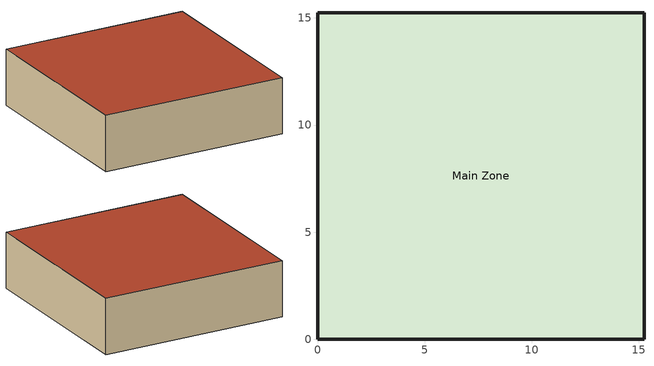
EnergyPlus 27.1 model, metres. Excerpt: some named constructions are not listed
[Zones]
Main Zone
 floor adiabatic (FLOOR): 15.24,0 0,0 0,15.24 15.24,15.24 z0
 wall outside (R13WALL): 0,0 15.24,0 15.24,15.24 0,15.24 0,0 z0:4.57
 roof outside (ROOF31): 0,15.24 0,0 15.24,0 15.24,15.24 z4.57
[Table:IndependentVariable]
Mode4_Toa: Cubic, Linear, -20, 100, Dimensionless, 14.088, 18.879, 23.67
Mode4_Woa: Cubic, Linear, 0, 0.03, Dimensionless, 0.00482, 0.00516, 0.00857, 0.00901, 0.01229, 0.01232
Mode4_Tra; Mode5_Tra: Cubic, Linear, -20, 100, Dimensionless, -100, 0, 100
Mode4_Wra; Mode5_Wra: Cubic, Linear, 0, 0.03, Dimensionless, -100, 0, 100
Mode4_Ma: Cubic, Linear, 0, 1, Dimensionless, 2.124, 2.5059, 2.8878
Mode4_OAF; Mode5_OAF: Cubic, Linear, 0, 1, Dimensionless, -100, 0, 100
Mode5_Toa: Cubic, Linear, -20, 100, Dimensionless, 12.1111, 17.33055, 22.55
Mode5_Woa: Cubic, Linear, 0, 0.03, Dimensionless, 0.00757, 0.00835, 0.00851, 0.00978, 0.01176, 0.012
Mode5_Ma: Cubic, Linear, 0, 1, Dimensionless, 2.19992, 2.60876, 3.0176
[Table:IndependentVariableList]
Mode4_IndependentVariableList: Mode4_Toa, Mode4_Woa, Mode4_Tra, Mode4_Wra, Mode4_Ma, Mode4_OAF
Mode5_IndependentVariableList: Mode5_Toa, Mode5_Woa, Mode5_Tra, Mode5_Wra, Mode5_Ma, Mode5_OAF
[Table:Lookup]
Mode4_TSA_lookup: Mode4_IndependentVariableList, DivisorOnly, -9999, 9999, Dimensionless, 15.4992, 15.4992, 15.4992, 15.52686, 15.52686, 15.52686, 15.55452, 15.55452, 15.55452, 15.4992, 15.4992, 15.4992, 15.52686, 15.52686, 15.52686, 15.55452, 15.55452, 15.55452, 15.4992, 15.4992, 15.4992, 15.52686, 15.52686, 15.52686, 15.55452, 15.55452, 15.55452, 15.4992, 15.4992, 15.4992, 15.52686, 15.52686, 15.52686, 15.55452, 15.55452, 15.55452, 15.4992, 15.4992, 15.4992, 15.52686, 15.52686, 15.52686, 15.55452, 15.55452, 15.55452, 15.4992, 15.4992, 15.4992, 15.52686, 15.52686, 15.52686, 15.55452, 15.55452, 15.55452, 15.4992, 15.4992, 15.4992, 15.52686, 15.52686, 15.52686, 15.55452, 15.55452, 15.55452, 15.4992, 15.4992, 15.4992, 15.52686, 15.52686, 15.52686, 15.55452, 15.55452, 15.55452, 15.4992, 15.4992, 15.4992, 15.52686, 15.52686, 15.52686, 15.55452, 15.55452, 15.55452, 15.50075, 15.50075, 15.50075, 15.52841, 15.52841, 15.52841, 15.55607, 15.55607, 15.55607, 15.50075, 15.50075, 15.50075, 15.52841, 15.52841, 15.52841, 15.55607, 15.55607, 15.55607, 15.50075, 15.50075, 15.50075, 15.52841, 15.52841, 15.52841, 15.55607, 15.55607, 15.55607, 15.50075, 15.50075, 15.50075, 15.52841, 15.52841, 15.52841, 15.55607, 15.55607, 15.55607, 15.50075, 15.50075, 15.50075, 15.52841, 15.52841, 15.52841, 15.55607, 15.55607, 15.55607, 15.50075, 15.50075, 15.50075, 15.52841, 15.52841, 15.52841, 15.55607, 15.55607, 15.55607, 15.50075, 15.50075, 15.50075, 15.52841, 15.52841, 15.52841, 15.55607, 15.55607, 15.55607, 15.50075, 15.50075, 15.50075, 15.52841, 15.52841, 15.52841, 15.55607, 15.55607, 15.55607, 15.50075, 15.50075, 15.50075, 15.52841, 15.52841, 15.52841, 15.55607, 15.55607, 15.55607, 15.5163, 15.5163, 15.5163, 15.54396, 15.54396, 15.54396, 15.57162, 15.57162, 15.57162, 15.5163, 15.5163, 15.5163, 15.54396, 15.54396, 15.54396, 15.57162, 15.57162, 15.57162, 15.5163, 15.5163, 15.5163, 15.54396, 15.54396, 15.54396, 15.57162, 15.57162, 15.57162, 15.5163, 15.5163, 15.5163, 15.54396, 15.54396, 15.54396, 15.57162, 15.57162, 15.57162, 15.5163, 15.5163, 15.5163, 15.54396, 15.54396, 15.54396, 15.57162, 15.57162, 15.57162, 15.5163, 15.5163, 15.5163, 15.54396, 15.54396, 15.54396, 15.57162, 15.57162, 15.57162, 15.5163, 15.5163, 15.5163, 15.54396, 15.54396, 15.54396, 15.57162, 15.57162, 15.57162, 15.5163, 15.5163, 15.5163, 15.54396, 15.54396, 15.54396, 15.57162, 15.57162, 15.57162, 15.5163, 15.5163, 15.5163, 15.54396, 15.54396, 15.54396, 15.57162, 15.57162, 15.57162, 15.51832, 15.51832, 15.51832, 15.54598, 15.54598, 15.54598, 15.57364, 15.57364, 15.57364, 15.51832, 15.51832, 15.51832, 15.54598, 15.54598, 15.54598, 15.57364, 15.57364, 15.57364, 15.51832, 15.51832, 15.51832, 15.54598, 15.54598, 15.54598, 15.57364, 15.57364, 15.57364, 15.51832, 15.51832, 15.51832, 15.54598, 15.54598, 15.54598, 15.57364, 15.57364, 15.57364, 15.51832, 15.51832, 15.51832, 15.54598, 15.54598, 15.54598, 15.57364, 15.57364, 15.57364, 15.51832, 15.51832, 15.51832, 15.54598, 15.54598, 15.54598, 15.57364, 15.57364, 15.57364, 15.51832, 15.51832, 15.51832, 15.54598, 15.54598, 15.54598, 15.57364, 15.57364, 15.57364, 15.51832, 15.51832, 15.51832, 15.54598, 15.54598, 15.54598, 15.57364, 15.57364, 15.57364, 15.51832, 15.51832, 15.51832, 15.54598, 15.54598, 15.54598, 15.57364, 15.57364, 15.57364, 15.53327, 15.53327, 15.53327, 15.56093, 15.56093, 15.56093, 15.58859, 15.58859, 15.58859, 15.53327, 15.53327, 15.53327, 15.56093, 15.56093, 15.56093, 15.58859, 15.58859, 15.58859, 15.53327, 15.53327, 15.53327, 15.56093, 15.56093, 15.56093, 15.58859, 15.58859, 15.58859, 15.53327, 15.53327, 15.53327, 15.56093, 15.56093, 15.56093, 15.58859, 15.58859, 15.58859, 15.53327, 15.53327, 15.53327, 15.56093, 15.56093, 15.56093, 15.58859, 15.58859, 15.58859, 15.53327, 15.53327, 15.53327, 15.56093, 15.56093, 15.56093, 15.58859, 15.58859, 15.58859, 15.53327, 15.53327, 15.53327, 15.56093, 15.56093, 15.56093, 15.58859, 15.58859, 15.58859, 15.53327, 15.53327, 15.53327, 15.56093, 15.56093, 15.56093, 15.58859, 15.58859, 15.58859, 15.53327, 15.53327, 15.53327, 15.56093, 15.56093, 15.56093, 15.58859, 15.58859, 15.58859, 15.53341, 15.53341, 15.53341, 15.56107, 15.56107, 15.56107, 15.58873, 15.58873, 15.58873, 15.53341, 15.53341, 15.53341, 15.56107, 15.56107, 15.56107, 15.58873, 15.58873, 15.58873, 15.53341, 15.53341, 15.53341, 15.56107, 15.56107, 15.56107, 15.58873, 15.58873, 15.58873, 15.53341, 15.53341, 15.53341, 15.56107, 15.56107, 15.56107, 15.58873, 15.58873, 15.58873, 15.53341, 15.53341, 15.53341, 15.56107, 15.56107, 15.56107, 15.58873, 15.58873, 15.58873, 15.53341, 15.53341, 15.53341, 15.56107, 15.56107, 15.56107, 15.58873, 15.58873, 15.58873, 15.53341, 15.53341, 15.53341, 15.56107, 15.56107, 15.56107, 15.58873, 15.58873, 15.58873, 15.53341, 15.53341, 15.53341, 15.56107, 15.56107, 15.56107, 15.58873, 15.58873, 15.58873, 15.53341, 15.53341, 15.53341, 15.56107, 15.56107, 15.56107, 15.58873, 15.58873, 15.58873, 19.64523, 19.64523, 19.64523, 19.67289, 19.67289, 19.67289, 19.70055, 19.70055, 19.70055, 19.64523, 19.64523, 19.64523, 19.67289, 19.67289, 19.67289, 19.70055, 19.70055, 19.70055, 19.64523, 19.64523, 19.64523, 19.67289, 19.67289, 19.67289, 19.70055, 19.70055, 19.70055, 19.64523, 19.64523, 19.64523, 19.67289, 19.67289, 19.67289, 19.70055, 19.70055, 19.70055, 19.64523, 19.64523, 19.64523, 19.67289, 19.67289, 19.67289, 19.70055, 19.70055, 19.70055, 19.64523, 19.64523, 19.64523, 19.67289, 19.67289, 19.67289, 19.70055, 19.70055, 19.70055, 19.64523, 19.64523, 19.64523, 19.67289, 19.67289, 19.67289, 19.70055, 19.70055, 19.70055, 19.64523, 19.64523, 19.64523, 19.67289, 19.67289, 19.67289, 19.70055, 19.70055, 19.70055, 19.64523, 19.64523, 19.64523, 19.67289, 19.67289, 19.67289, 19.70055, 19.70055, 19.70055, 19.64679, 19.64679, 19.64679, 19.67445, 19.67445, 19.67445, 19.70211, 19.70211, 19.70211, 19.64679, 19.64679, 19.64679, 19.67445, 19.67445, 19.67445, 19.70211, 19.70211, 19.70211, 19.64679, 19.64679, 19.64679, 19.67445, 19.67445, 19.67445, 19.70211, 19.70211, 19.70211, 19.64679, 19.64679, 19.64679, 19.67445, 19.67445, 19.67445, 19.70211, 19.70211, 19.70211, 19.64679, 19.64679, 19.64679, 19.67445, 19.67445, 19.67445, 19.70211, 19.70211, 19.70211, 19.64679, 19.64679, 19.64679, 19.67445, 19.67445, 19.67445, 19.70211, 19.70211, 19.70211, 19.64679, 19.64679, 19.64679, 19.67445, 19.67445, 19.67445, 19.70211, 19.70211, 19.70211, 19.64679, 19.64679, 19.64679, 19.67445, 19.67445, 19.67445, 19.70211, 19.70211, 19.70211, 19.64679, 19.64679, 19.64679, 19.67445, 19.67445, 19.67445, 19.70211, 19.70211, 19.70211, 19.66233, 19.66233, 19.66233, 19.68999, 19.68999, 19.68999, 19.71765, 19.71765, 19.71765, 19.66233, 19.66233, 19.66233, 19.68999, 19.68999, 19.68999, 19.71765, 19.71765, 19.71765, 19.66233, 19.66233, 19.66233, 19.68999, 19.68999, 19.68999, 19.71765, 19.71765, 19.71765, 19.66233, 19.66233, 19.66233, 19.68999, 19.68999, 19.68999, 19.71765, 19.71765, 19.71765, 19.66233, 19.66233, 19.66233, 19.68999, 19.68999, 19.68999, 19.71765, 19.71765, 19.71765, 19.66233, 19.66233, 19.66233, 19.68999, 19.68999, 19.68999, 19.71765, 19.71765, 19.71765, 19.66233, 19.66233, 19.66233, 19.68999, 19.68999, 19.68999, 19.71765, 19.71765, 19.71765, 19.66233, 19.66233, 19.66233, 19.68999, 19.68999, 19.68999, 19.71765, 19.71765, 19.71765, 19.66233, 19.66233, 19.66233, 19.68999, 19.68999, 19.68999, 19.71765, 19.71765, 19.71765, 19.66434, 19.66434, 19.66434, 19.692, 19.692, 19.692, 19.71966, 19.71966, 19.71966, 19.66434, 19.66434, 19.66434, 19.692, 19.692, 19.692, 19.71966, 19.71966, 19.71966, 19.66434, 19.66434, 19.66434, 19.692, 19.692, 19.692, 19.71966, 19.71966, 19.71966, 19.66434, 19.66434, 19.66434, 19.692, 19.692, 19.692, 19.71966, 19.71966, 19.71966, 19.66434, 19.66434, 19.66434, 19.692, 19.692, 19.692, 19.71966, 19.71966, 19.71966, 19.66434, 19.66434, 19.66434, 19.692, 19.692, 19.692, 19.71966, 19.71966, 19.71966, 19.66434, 19.66434, 19.66434, 19.692, 19.692, 19.692, 19.71966, 19.71966, 19.71966, 19.66434, 19.66434, 19.66434, 19.692, 19.692, 19.692, 19.71966, 19.71966, 19.71966, 19.66434, 19.66434, 19.66434, 19.692, 19.692, 19.692, 19.71966, 19.71966, 19.71966, 19.67929, 19.67929, 19.67929, 19.70695, 19.70695, 19.70695, 19.73461, 19.73461, 19.73461, 19.67929, 19.67929, 19.67929, 19.70695, 19.70695, 19.70695, 19.73461, 19.73461, 19.73461, 19.67929, 19.67929, 19.67929, 19.70695, 19.70695, 19.70695, 19.73461, 19.73461, 19.73461, 19.67929, 19.67929, 19.67929, 19.70695, 19.70695, 19.70695, 19.73461, 19.73461, 19.73461, 19.67929, 19.67929, 19.67929, 19.70695, 19.70695, 19.70695, 19.73461, 19.73461, 19.73461, 19.67929, 19.67929, 19.67929, 19.70695, 19.70695, 19.70695, 19.73461, 19.73461, 19.73461, 19.67929, 19.67929, 19.67929, 19.70695, 19.70695, 19.70695, 19.73461, 19.73461, 19.73461, 19.67929, 19.67929, 19.67929, 19.70695, 19.70695, 19.70695, 19.73461, 19.73461, 19.73461, 19.67929, 19.67929, 19.67929, 19.70695, 19.70695, 19.70695, 19.73461, 19.73461, 19.73461, 19.67943, 19.67943, 19.67943, 19.70709, 19.70709, 19.70709, 19.73476, 19.73476, 19.73476, 19.67943, 19.67943, 19.67943, 19.70709, 19.70709, 19.70709, 19.73476, 19.73476, 19.73476, 19.67943, 19.67943, 19.67943, 19.70709, 19.70709, 19.70709, 19.73476, 19.73476, 19.73476, 19.67943, 19.67943, 19.67943, 19.70709, 19.70709, 19.70709, 19.73476, 19.73476, 19.73476, 19.67943, 19.67943, 19.67943, 19.70709, 19.70709, 19.70709, 19.73476, 19.73476, 19.73476, 19.67943, 19.67943, 19.67943, 19.70709, 19.70709, 19.70709, 19.73476, 19.73476, 19.73476, 19.67943, 19.67943, 19.67943, 19.70709, 19.70709, 19.70709, 19.73476, 19.73476, 19.73476, 19.67943, 19.67943, 19.67943, 19.70709, 19.70709, 19.70709, 19.73476, 19.73476, 19.73476, 19.67943, 19.67943, 19.67943, 19.70709, 19.70709, 19.70709, 19.73476, 19.73476, 19.73476, 23.79127, 23.79127, 23.79127, 23.81893, 23.81893, 23.81893, 23.84659, 23.84659, 23.84659, 23.79127, 23.79127, 23.79127, 23.81893, 23.81893, 23.81893, 23.84659, 23.84659, 23.84659, 23.79127, 23.79127, 23.79127, 23.81893, 23.81893, 23.81893, 23.84659, 23.84659, 23.84659, 23.79127, 23.79127, 23.79127, 23.81893, 23.81893, 23.81893, 23.84659, 23.84659, 23.84659, 23.79127, 23.79127, 23.79127, 23.81893, 23.81893, 23.81893, 23.84659, 23.84659, 23.84659, 23.79127, 23.79127, 23.79127, 23.81893, 23.81893, 23.81893, 23.84659, 23.84659, 23.84659, 23.79127, 23.79127, 23.79127, 23.81893, 23.81893, 23.81893, 23.84659, 23.84659, 23.84659, 23.79127, 23.79127, 23.79127, 23.81893, 23.81893, 23.81893, 23.84659, 23.84659, 23.84659, 23.79127, 23.79127, 23.79127, 23.81893, 23.81893, 23.81893, 23.84659, 23.84659, 23.84659, 23.79283, 23.79283, 23.79283, 23.82049, 23.82049, 23.82049, 23.84815, 23.84815, 23.84815, 23.79283, 23.79283, 23.79283, 23.82049, 23.82049, 23.82049, 23.84815, 23.84815, 23.84815, 23.79283, 23.79283, 23.79283, 23.82049, 23.82049, 23.82049, 23.84815, 23.84815, 23.84815, 23.79283, 23.79283, 23.79283, 23.82049, 23.82049, 23.82049, 23.84815, 23.84815, 23.84815, 23.79283, 23.79283, 23.79283, 23.82049, 23.82049, 23.82049, 23.84815, 23.84815, 23.84815, 23.79283, 23.79283, 23.79283, 23.82049, 23.82049, 23.82049, 23.84815, 23.84815, 23.84815, 23.79283, 23.79283, 23.79283, 23.82049, 23.82049, 23.82049, 23.84815, 23.84815, 23.84815, 23.79283, 23.79283, 23.79283, 23.82049, 23.82049, 23.82049, 23.84815, 23.84815, 23.84815, 23.79283, 23.79283, 23.79283, 23.82049, 23.82049, 23.82049, 23.84815, 23.84815, 23.84815, 23.80836, 23.80836, 23.80836, 23.83602, 23.83602, 23.83602, 23.86369, 23.86369, 23.86369, 23.80836, 23.80836, 23.80836, 23.83602, 23.83602, 23.83602, 23.86369, 23.86369, 23.86369, 23.80836, 23.80836, 23.80836, 23.83602, 23.83602, 23.83602, 23.86369, 23.86369, 23.86369, 23.80836, 23.80836, 23.80836, 23.83602, 23.83602, 23.83602, 23.86369, 23.86369, 23.86369, 23.80836, 23.80836, 23.80836, 23.83602, 23.83602, 23.83602, 23.86369, 23.86369, 23.86369, 23.80836, 23.80836, 23.80836, 23.83602, 23.83602, 23.83602, 23.86369, 23.86369, 23.86369, 23.80836, 23.80836, 23.80836, 23.83602, 23.83602, 23.83602, 23.86369, 23.86369, 23.86369, 23.80836, 23.80836, 23.80836, 23.83602, 23.83602, 23.83602, 23.86369, 23.86369, 23.86369, 23.80836, 23.80836, 23.80836, 23.83602, 23.83602, 23.83602, 23.86369, 23.86369, 23.86369, 23.81037, 23.81037, 23.81037, 23.83803, 23.83803, 23.83803, 23.86569, 23.86569, 23.86569, 23.81037, 23.81037, 23.81037, 23.83803, 23.83803, 23.83803, 23.86569, 23.86569, 23.86569, 23.81037, 23.81037, 23.81037, 23.83803, 23.83803, 23.83803, 23.86569, 23.86569, 23.86569, 23.81037, 23.81037, 23.81037, 23.83803, 23.83803, 23.83803, 23.86569, 23.86569, 23.86569, 23.81037, 23.81037, 23.81037, 23.83803, 23.83803, 23.83803, 23.86569, 23.86569, 23.86569, 23.81037, 23.81037, 23.81037, 23.83803, 23.83803, 23.83803, 23.86569, 23.86569, 23.86569, 23.81037, 23.81037, 23.81037, 23.83803, 23.83803, 23.83803, 23.86569, 23.86569, 23.86569, 23.81037, 23.81037, 23.81037, 23.83803, 23.83803, 23.83803, 23.86569, 23.86569, 23.86569, 23.81037, 23.81037, 23.81037, 23.83803, 23.83803, 23.83803, 23.86569, 23.86569, 23.86569, 23.82533, 23.82533, 23.82533, 23.85299, 23.85299, 23.85299, 23.88065, 23.88065, 23.88065, 23.82533, 23.82533, 23.82533, 23.85299, 23.85299, 23.85299, 23.88065, 23.88065, 23.88065, 23.82533, 23.82533, 23.82533, 23.85299, 23.85299, 23.85299, 23.88065, 23.88065, 23.88065, 23.82533, 23.82533, 23.82533, 23.85299, 23.85299, 23.85299, 23.88065, 23.88065, 23.88065, 23.82533, 23.82533, 23.82533, 23.85299, 23.85299, 23.85299, 23.88065, 23.88065, 23.88065, 23.82533, 23.82533, 23.82533, 23.85299, 23.85299, 23.85299, 23.88065, 23.88065, 23.88065, 23.82533, 23.82533, 23.82533, 23.85299, 23.85299, 23.85299, 23.88065, 23.88065, 23.88065, 23.82533, 23.82533, 23.82533, 23.85299, 23.85299, 23.85299, 23.88065, 23.88065, 23.88065, 23.82533, 23.82533, 23.82533, 23.85299, 23.85299, 23.85299, 23.88065, 23.88065, 23.88065, 23.82547, 23.82547, 23.82547, 23.85313, 23.85313, 23.85313, 23.88079, 23.88079, 23.88079, 23.82547, 23.82547, 23.82547, 23.85313, 23.85313, 23.85313, 23.88079, 23.88079, 23.88079, 23.82547, 23.82547, 23.82547, 23.85313, 23.85313, 23.85313, 23.88079, 23.88079, 23.88079, 23.82547, 23.82547, 23.82547, 23.85313, 23.85313, 23.85313, 23.88079, 23.88079, 23.88079, 23.82547, 23.82547, 23.82547, 23.85313, 23.85313, 23.85313, 23.88079, 23.88079, 23.88079, 23.82547, 23.82547, 23.82547, 23.85313, 23.85313, 23.85313, 23.88079, 23.88079, 23.88079, 23.82547, 23.82547, 23.82547, 23.85313, 23.85313, 23.85313, 23.88079, 23.88079, 23.88079, 23.82547, 23.82547, 23.82547, 23.85313, 23.85313, 23.85313, 23.88079, 23.88079, 23.88079, 23.82547, 23.82547, 23.82547, 23.85313, 23.85313, 23.85313, 23.88079, 23.88079, 23.88079
Mode4_wSA_lookup: Mode4_IndependentVariableList, DivisorOnly, -9999, 9999, Dimensionless, 0.00482, 0.00482, 0.00482, 0.00482, 0.00482, 0.00482, 0.00482, 0.00482, 0.00482, 0.00482, 0.00482, 0.00482, 0.00482, 0.00482, 0.00482, 0.00482, 0.00482, 0.00482, 0.00482, 0.00482, 0.00482, 0.00482, 0.00482, 0.00482, 0.00482, 0.00482, 0.00482, 0.00482, 0.00482, 0.00482, 0.00482, 0.00482, 0.00482, 0.00482, 0.00482, 0.00482, 0.00482, 0.00482, 0.00482, 0.00482, 0.00482, 0.00482, 0.00482, 0.00482, 0.00482, 0.00482, 0.00482, 0.00482, 0.00482, 0.00482, 0.00482, 0.00482, 0.00482, 0.00482, 0.00482, 0.00482, 0.00482, 0.00482, 0.00482, 0.00482, 0.00482, 0.00482, 0.00482, 0.00482, 0.00482, 0.00482, 0.00482, 0.00482, 0.00482, 0.00482, 0.00482, 0.00482, 0.00482, 0.00482, 0.00482, 0.00482, 0.00482, 0.00482, 0.00482, 0.00482, 0.00482, 0.00516, 0.00516, 0.00516, 0.00516, 0.00516, 0.00516, 0.00516, 0.00516, 0.00516, 0.00516, 0.00516, 0.00516, 0.00516, 0.00516, 0.00516, 0.00516, 0.00516, 0.00516, 0.00516, 0.00516, 0.00516, 0.00516, 0.00516, 0.00516, 0.00516, 0.00516, 0.00516, 0.00516, 0.00516, 0.00516, 0.00516, 0.00516, 0.00516, 0.00516, 0.00516, 0.00516, 0.00516, 0.00516, 0.00516, 0.00516, 0.00516, 0.00516, 0.00516, 0.00516, 0.00516, 0.00516, 0.00516, 0.00516, 0.00516, 0.00516, 0.00516, 0.00516, 0.00516, 0.00516, 0.00516, 0.00516, 0.00516, 0.00516, 0.00516, 0.00516, 0.00516, 0.00516, 0.00516, 0.00516, 0.00516, 0.00516, 0.00516, 0.00516, 0.00516, 0.00516, 0.00516, 0.00516, 0.00516, 0.00516, 0.00516, 0.00516, 0.00516, 0.00516, 0.00516, 0.00516, 0.00516, 0.00857, 0.00857, 0.00857, 0.00857, 0.00857, 0.00857, 0.00857, 0.00857, 0.00857, 0.00857, 0.00857, 0.00857, 0.00857, 0.00857, 0.00857, 0.00857, 0.00857, 0.00857, 0.00857, 0.00857, 0.00857, 0.00857, 0.00857, 0.00857, 0.00857, 0.00857, 0.00857, 0.00857, 0.00857, 0.00857, 0.00857, 0.00857, 0.00857, 0.00857, 0.00857, 0.00857, 0.00857, 0.00857, 0.00857, 0.00857, 0.00857, 0.00857, 0.00857, 0.00857, 0.00857, 0.00857, 0.00857, 0.00857, 0.00857, 0.00857, 0.00857, 0.00857, 0.00857, 0.00857, 0.00857, 0.00857, 0.00857, 0.00857, 0.00857, 0.00857, 0.00857, 0.00857, 0.00857, 0.00857, 0.00857, 0.00857, 0.00857, 0.00857, 0.00857, 0.00857, 0.00857, 0.00857, 0.00857, 0.00857, 0.00857, 0.00857, 0.00857, 0.00857, 0.00857, 0.00857, 0.00857, 0.00901, 0.00901, 0.00901, 0.00901, 0.00901, 0.00901, 0.00901, 0.00901, 0.00901, 0.00901, 0.00901, 0.00901, 0.00901, 0.00901, 0.00901, 0.00901, 0.00901, 0.00901, 0.00901, 0.00901, 0.00901, 0.00901, 0.00901, 0.00901, 0.00901, 0.00901, 0.00901, 0.00901, 0.00901, 0.00901, 0.00901, 0.00901, 0.00901, 0.00901, 0.00901, 0.00901, 0.00901, 0.00901, 0.00901, 0.00901, 0.00901, 0.00901, 0.00901, 0.00901, 0.00901, 0.00901, 0.00901, 0.00901, 0.00901, 0.00901, 0.00901, 0.00901, 0.00901, 0.00901, 0.00901, 0.00901, 0.00901, 0.00901, 0.00901, 0.00901, 0.00901, 0.00901, 0.00901, 0.00901, 0.00901, 0.00901, 0.00901, 0.00901, 0.00901, 0.00901, 0.00901, 0.00901, 0.00901, 0.00901, 0.00901, 0.00901, 0.00901, 0.00901, 0.00901, 0.00901, 0.00901, 0.01229, 0.01229, 0.01229, 0.01229, 0.01229, 0.01229, 0.01229, 0.01229, 0.01229, 0.01229, 0.01229, 0.01229, 0.01229, 0.01229, 0.01229, 0.01229, 0.01229, 0.01229, 0.01229, 0.01229, 0.01229, 0.01229, 0.01229, 0.01229, 0.01229, 0.01229, 0.01229, 0.01229, 0.01229, 0.01229, 0.01229, 0.01229, 0.01229, 0.01229, 0.01229, 0.01229, 0.01229, 0.01229, 0.01229, 0.01229, 0.01229, 0.01229, 0.01229, 0.01229, 0.01229, 0.01229, 0.01229, 0.01229, 0.01229, 0.01229, 0.01229, 0.01229, 0.01229, 0.01229, 0.01229, 0.01229, 0.01229, 0.01229, 0.01229, 0.01229, 0.01229, 0.01229, 0.01229, 0.01229, 0.01229, 0.01229, 0.01229, 0.01229, 0.01229, 0.01229, 0.01229, 0.01229, 0.01229, 0.01229, 0.01229, 0.01229, 0.01229, 0.01229, 0.01229, 0.01229, 0.01229, 0.01232, 0.01232, 0.01232, 0.01232, 0.01232, 0.01232, 0.01232, 0.01232, 0.01232, 0.01232, 0.01232, 0.01232, 0.01232, 0.01232, 0.01232, 0.01232, 0.01232, 0.01232, 0.01232, 0.01232, 0.01232, 0.01232, 0.01232, 0.01232, 0.01232, 0.01232, 0.01232, 0.01232, 0.01232, 0.01232, 0.01232, 0.01232, 0.01232, 0.01232, 0.01232, 0.01232, 0.01232, 0.01232, 0.01232, 0.01232, 0.01232, 0.01232, 0.01232, 0.01232, 0.01232, 0.01232, 0.01232, 0.01232, 0.01232, 0.01232, 0.01232, 0.01232, 0.01232, 0.01232, 0.01232, 0.01232, 0.01232, 0.01232, 0.01232, 0.01232, 0.01232, 0.01232, 0.01232, 0.01232, 0.01232, 0.01232, 0.01232, 0.01232, 0.01232, 0.01232, 0.01232, 0.01232, 0.01232, 0.01232, 0.01232, 0.01232, 0.01232, 0.01232, 0.01232, 0.01232, 0.01232, 0.00482, 0.00482, 0.00482, 0.00482, 0.00482, 0.00482, 0.00482, 0.00482, 0.00482, 0.00482, 0.00482, 0.00482, 0.00482, 0.00482, 0.00482, 0.00482, 0.00482, 0.00482, 0.00482, 0.00482, 0.00482, 0.00482, 0.00482, 0.00482, 0.00482, 0.00482, 0.00482, 0.00482, 0.00482, 0.00482, 0.00482, 0.00482, 0.00482, 0.00482, 0.00482, 0.00482, 0.00482, 0.00482, 0.00482, 0.00482, 0.00482, 0.00482, 0.00482, 0.00482, 0.00482, 0.00482, 0.00482, 0.00482, 0.00482, 0.00482, 0.00482, 0.00482, 0.00482, 0.00482, 0.00482, 0.00482, 0.00482, 0.00482, 0.00482, 0.00482, 0.00482, 0.00482, 0.00482, 0.00482, 0.00482, 0.00482, 0.00482, 0.00482, 0.00482, 0.00482, 0.00482, 0.00482, 0.00482, 0.00482, 0.00482, 0.00482, 0.00482, 0.00482, 0.00482, 0.00482, 0.00482, 0.00516, 0.00516, 0.00516, 0.00516, 0.00516, 0.00516, 0.00516, 0.00516, 0.00516, 0.00516, 0.00516, 0.00516, 0.00516, 0.00516, 0.00516, 0.00516, 0.00516, 0.00516, 0.00516, 0.00516, 0.00516, 0.00516, 0.00516, 0.00516, 0.00516, 0.00516, 0.00516, 0.00516, 0.00516, 0.00516, 0.00516, 0.00516, 0.00516, 0.00516, 0.00516, 0.00516, 0.00516, 0.00516, 0.00516, 0.00516, 0.00516, 0.00516, 0.00516, 0.00516, 0.00516, 0.00516, 0.00516, 0.00516, 0.00516, 0.00516, 0.00516, 0.00516, 0.00516, 0.00516, 0.00516, 0.00516, 0.00516, 0.00516, 0.00516, 0.00516, 0.00516, 0.00516, 0.00516, 0.00516, 0.00516, 0.00516, 0.00516, 0.00516, 0.00516, 0.00516, 0.00516, 0.00516, 0.00516, 0.00516, 0.00516, 0.00516, 0.00516, 0.00516, 0.00516, 0.00516, 0.00516, 0.00857, 0.00857, 0.00857, 0.00857, 0.00857, 0.00857, 0.00857, 0.00857, 0.00857, 0.00857, 0.00857, 0.00857, 0.00857, 0.00857, 0.00857, 0.00857, 0.00857, 0.00857, 0.00857, 0.00857, 0.00857, 0.00857, 0.00857, 0.00857, 0.00857, 0.00857, 0.00857, 0.00857, 0.00857, 0.00857, 0.00857, 0.00857, 0.00857, 0.00857, 0.00857, 0.00857, 0.00857, 0.00857, 0.00857, 0.00857, 0.00857, 0.00857, 0.00857, 0.00857, 0.00857, 0.00857, 0.00857, 0.00857, 0.00857, 0.00857, 0.00857, 0.00857, 0.00857, 0.00857, 0.00857, 0.00857, 0.00857, 0.00857, 0.00857, 0.00857, 0.00857, 0.00857, 0.00857, 0.00857, 0.00857, 0.00857, 0.00857, 0.00857, 0.00857, 0.00857, 0.00857, 0.00857, 0.00857, 0.00857, 0.00857, 0.00857, 0.00857, 0.00857, 0.00857, 0.00857, 0.00857, 0.00901, 0.00901, 0.00901, 0.00901, 0.00901, 0.00901, 0.00901, 0.00901, 0.00901, 0.00901, 0.00901, 0.00901, 0.00901, 0.00901, 0.00901, 0.00901, 0.00901, 0.00901, 0.00901, 0.00901, 0.00901, 0.00901, 0.00901, 0.00901, 0.00901, 0.00901, 0.00901, 0.00901, 0.00901, 0.00901, 0.00901, 0.00901, 0.00901, 0.00901, 0.00901, 0.00901, 0.00901, 0.00901, 0.00901, 0.00901, 0.00901, 0.00901, 0.00901, 0.00901, 0.00901, 0.00901, 0.00901, 0.00901, 0.00901, 0.00901, 0.00901, 0.00901, 0.00901, 0.00901, 0.00901, 0.00901, 0.00901, 0.00901, 0.00901, 0.00901, 0.00901, 0.00901, 0.00901, 0.00901, 0.00901, 0.00901, 0.00901, 0.00901, 0.00901, 0.00901, 0.00901, 0.00901, 0.00901, 0.00901, 0.00901, 0.00901, 0.00901, 0.00901, 0.00901, 0.00901, 0.00901, 0.01229, 0.01229, 0.01229, 0.01229, 0.01229, 0.01229, 0.01229, 0.01229, 0.01229, 0.01229, 0.01229, 0.01229, 0.01229, 0.01229, 0.01229, 0.01229, 0.01229, 0.01229, 0.01229, 0.01229, 0.01229, 0.01229, 0.01229, 0.01229, 0.01229, 0.01229, 0.01229, 0.01229, 0.01229, 0.01229, 0.01229, 0.01229, 0.01229, 0.01229, 0.01229, 0.01229, 0.01229, 0.01229, 0.01229, 0.01229, 0.01229, 0.01229, 0.01229, 0.01229, 0.01229, 0.01229, 0.01229, 0.01229, 0.01229, 0.01229, 0.01229, 0.01229, 0.01229, 0.01229, 0.01229, 0.01229, 0.01229, 0.01229, 0.01229, 0.01229, 0.01229, 0.01229, 0.01229, 0.01229, 0.01229, 0.01229, 0.01229, 0.01229, 0.01229, 0.01229, 0.01229, 0.01229, 0.01229, 0.01229, 0.01229, 0.01229, 0.01229, 0.01229, 0.01229, 0.01229, 0.01229, 0.01232, 0.01232, 0.01232, 0.01232, 0.01232, 0.01232, 0.01232, 0.01232, 0.01232, 0.01232, 0.01232, 0.01232, 0.01232, 0.01232, 0.01232, 0.01232, 0.01232, 0.01232, 0.01232, 0.01232, 0.01232, 0.01232, 0.01232, 0.01232, 0.01232, 0.01232, 0.01232, 0.01232, 0.01232, 0.01232, 0.01232, 0.01232, 0.01232, 0.01232, 0.01232, 0.01232, 0.01232, 0.01232, 0.01232, 0.01232, 0.01232, 0.01232, 0.01232, 0.01232, 0.01232, 0.01232, 0.01232, 0.01232, 0.01232, 0.01232, 0.01232, 0.01232, 0.01232, 0.01232, 0.01232, 0.01232, 0.01232, 0.01232, 0.01232, 0.01232, 0.01232, 0.01232, 0.01232, 0.01232, 0.01232, 0.01232, 0.01232, 0.01232, 0.01232, 0.01232, 0.01232, 0.01232, 0.01232, 0.01232, 0.01232, 0.01232, 0.01232, 0.01232, 0.01232, 0.01232, 0.01232, 0.00482, 0.00482, 0.00482, 0.00482, 0.00482, 0.00482, 0.00482, 0.00482, 0.00482, 0.00482, 0.00482, 0.00482, 0.00482, 0.00482, 0.00482, 0.00482, 0.00482, 0.00482, 0.00482, 0.00482, 0.00482, 0.00482, 0.00482, 0.00482, 0.00482, 0.00482, 0.00482, 0.00482, 0.00482, 0.00482, 0.00482, 0.00482, 0.00482, 0.00482, 0.00482, 0.00482, 0.00482, 0.00482, 0.00482, 0.00482, 0.00482, 0.00482, 0.00482, 0.00482, 0.00482, 0.00482, 0.00482, 0.00482, 0.00482, 0.00482, 0.00482, 0.00482, 0.00482, 0.00482, 0.00482, 0.00482, 0.00482, 0.00482, 0.00482, 0.00482, 0.00482, 0.00482, 0.00482, 0.00482, 0.00482, 0.00482, 0.00482, 0.00482, 0.00482, 0.00482, 0.00482, 0.00482, 0.00482, 0.00482, 0.00482, 0.00482, 0.00482, 0.00482, 0.00482, 0.00482, 0.00482, 0.00516, 0.00516, 0.00516, 0.00516, 0.00516, 0.00516, 0.00516, 0.00516, 0.00516, 0.00516, 0.00516, 0.00516, 0.00516, 0.00516, 0.00516, 0.00516, 0.00516, 0.00516, 0.00516, 0.00516, 0.00516, 0.00516, 0.00516, 0.00516, 0.00516, 0.00516, 0.00516, 0.00516, 0.00516, 0.00516, 0.00516, 0.00516, 0.00516, 0.00516, 0.00516, 0.00516, 0.00516, 0.00516, 0.00516, 0.00516, 0.00516, 0.00516, 0.00516, 0.00516, 0.00516, 0.00516, 0.00516, 0.00516, 0.00516, 0.00516, 0.00516, 0.00516, 0.00516, 0.00516, 0.00516, 0.00516, 0.00516, 0.00516, 0.00516, 0.00516, 0.00516, 0.00516, 0.00516, 0.00516, 0.00516, 0.00516, 0.00516, 0.00516, 0.00516, 0.00516, 0.00516, 0.00516, 0.00516, 0.00516, 0.00516, 0.00516, 0.00516, 0.00516, 0.00516, 0.00516, 0.00516, 0.00857, 0.00857, 0.00857, 0.00857, 0.00857, 0.00857, 0.00857, 0.00857, 0.00857, 0.00857, 0.00857, 0.00857, 0.00857, 0.00857, 0.00857, 0.00857, 0.00857, 0.00857, 0.00857, 0.00857, 0.00857, 0.00857, 0.00857, 0.00857, 0.00857, 0.00857, 0.00857, 0.00857, 0.00857, 0.00857, 0.00857, 0.00857, 0.00857, 0.00857, 0.00857, 0.00857, 0.00857, 0.00857, 0.00857, 0.00857, 0.00857, 0.00857, 0.00857, 0.00857, 0.00857, 0.00857, 0.00857, 0.00857, 0.00857, 0.00857, 0.00857, 0.00857, 0.00857, 0.00857, 0.00857, 0.00857, 0.00857, 0.00857, 0.00857, 0.00857, 0.00857, 0.00857, 0.00857, 0.00857, 0.00857, 0.00857, 0.00857, 0.00857, 0.00857, 0.00857, 0.00857, 0.00857, 0.00857, 0.00857, 0.00857, 0.00857, 0.00857, 0.00857, 0.00857, 0.00857, 0.00857, 0.00901, 0.00901, 0.00901, 0.00901, 0.00901, 0.00901, 0.00901, 0.00901, 0.00901, 0.00901, 0.00901, 0.00901, 0.00901, 0.00901, 0.00901, 0.00901, 0.00901, 0.00901, 0.00901, 0.00901, 0.00901, 0.00901, 0.00901, 0.00901, 0.00901, 0.00901, 0.00901, 0.00901, 0.00901, 0.00901, 0.00901, 0.00901, 0.00901, 0.00901, 0.00901, 0.00901, 0.00901, 0.00901, 0.00901, 0.00901, 0.00901, 0.00901, 0.00901, 0.00901, 0.00901, 0.00901, 0.00901, 0.00901, 0.00901, 0.00901, 0.00901, 0.00901, 0.00901, 0.00901, 0.00901, 0.00901, 0.00901, 0.00901, 0.00901, 0.00901, 0.00901, 0.00901, 0.00901, 0.00901, 0.00901, 0.00901, 0.00901, 0.00901, 0.00901, 0.00901, 0.00901, 0.00901, 0.00901, 0.00901, 0.00901, 0.00901, 0.00901, 0.00901, 0.00901, 0.00901, 0.00901, 0.01229, 0.01229, 0.01229, 0.01229, 0.01229, 0.01229, 0.01229, 0.01229, 0.01229, 0.01229, 0.01229, 0.01229, 0.01229, 0.01229, 0.01229, 0.01229, 0.01229, 0.01229, 0.01229, 0.01229, 0.01229, 0.01229, 0.01229, 0.01229, 0.01229, 0.01229, 0.01229, 0.01229, 0.01229, 0.01229, 0.01229, 0.01229, 0.01229, 0.01229, 0.01229, 0.01229, 0.01229, 0.01229, 0.01229, 0.01229, 0.01229, 0.01229, 0.01229, 0.01229, 0.01229, 0.01229, 0.01229, 0.01229, 0.01229, 0.01229, 0.01229, 0.01229, 0.01229, 0.01229, 0.01229, 0.01229, 0.01229, 0.01229, 0.01229, 0.01229, 0.01229, 0.01229, 0.01229, 0.01229, 0.01229, 0.01229, 0.01229, 0.01229, 0.01229, 0.01229, 0.01229, 0.01229, 0.01229, 0.01229, 0.01229, 0.01229, 0.01229, 0.01229, 0.01229, 0.01229, 0.01229, 0.01232, 0.01232, 0.01232, 0.01232, 0.01232, 0.01232, 0.01232, 0.01232, 0.01232, 0.01232, 0.01232, 0.01232, 0.01232, 0.01232, 0.01232, 0.01232, 0.01232, 0.01232, 0.01232, 0.01232, 0.01232, 0.01232, 0.01232, 0.01232, 0.01232, 0.01232, 0.01232, 0.01232, 0.01232, 0.01232, 0.01232, 0.01232, 0.01232, 0.01232, 0.01232, 0.01232, 0.01232, 0.01232, 0.01232, 0.01232, 0.01232, 0.01232, 0.01232, 0.01232, 0.01232, 0.01232, 0.01232, 0.01232, 0.01232, 0.01232, 0.01232, 0.01232, 0.01232, 0.01232, 0.01232, 0.01232, 0.01232, 0.01232, 0.01232, 0.01232, 0.01232, 0.01232, 0.01232, 0.01232, 0.01232, 0.01232, 0.01232, 0.01232, 0.01232, 0.01232, 0.01232, 0.01232, 0.01232, 0.01232, 0.01232, 0.01232, 0.01232, 0.01232, 0.01232, 0.01232, 0.01232
Mode4_Power_lookup: Mode4_IndependentVariableList, DivisorOnly, 3.0176, -9999, 9999, Dimensionless, 3337.55, 3337.55, 3337.55, 3296.64, 3296.64, 3296.64, 3255.73, 3255.73, 3255.73, 3337.55, 3337.55, 3337.55, 3296.64, 3296.64, 3296.64, 3255.73, 3255.73, 3255.73, 3337.55, 3337.55, 3337.55, 3296.64, 3296.64, 3296.64, 3255.73, 3255.73, 3255.73, 3337.55, 3337.55, 3337.55, 3296.64, 3296.64, 3296.64, 3255.73, 3255.73, 3255.73, 3337.55, 3337.55, 3337.55, 3296.64, 3296.64, 3296.64, 3255.73, 3255.73, 3255.73, 3337.55, 3337.55, 3337.55, 3296.64, 3296.64, 3296.64, 3255.73, 3255.73, 3255.73, 3337.55, 3337.55, 3337.55, 3296.64, 3296.64, 3296.64, 3255.73, 3255.73, 3255.73, 3337.55, 3337.55, 3337.55, 3296.64, 3296.64, 3296.64, 3255.73, 3255.73, 3255.73, 3337.55, 3337.55, 3337.55, 3296.64, 3296.64, 3296.64, 3255.73, 3255.73, 3255.73, 3337.98, 3337.98, 3337.98, 3297.07, 3297.07, 3297.07, 3256.16, 3256.16, 3256.16, 3337.98, 3337.98, 3337.98, 3297.07, 3297.07, 3297.07, 3256.16, 3256.16, 3256.16, 3337.98, 3337.98, 3337.98, 3297.07, 3297.07, 3297.07, 3256.16, 3256.16, 3256.16, 3337.98, 3337.98, 3337.98, 3297.07, 3297.07, 3297.07, 3256.16, 3256.16, 3256.16, 3337.98, 3337.98, 3337.98, 3297.07, 3297.07, 3297.07, 3256.16, 3256.16, 3256.16, 3337.98, 3337.98, 3337.98, 3297.07, 3297.07, 3297.07, 3256.16, 3256.16, 3256.16, 3337.98, 3337.98, 3337.98, 3297.07, 3297.07, 3297.07, 3256.16, 3256.16, 3256.16, 3337.98, 3337.98, 3337.98, 3297.07, 3297.07, 3297.07, 3256.16, 3256.16, 3256.16, 3337.98, 3337.98, 3337.98, 3297.07, 3297.07, 3297.07, 3256.16, 3256.16, 3256.16, 3342.35, 3342.35, 3342.35, 3301.44, 3301.44, 3301.44, 3260.54, 3260.54, 3260.54, 3342.35, 3342.35, 3342.35, 3301.44, 3301.44, 3301.44, 3260.54, 3260.54, 3260.54, 3342.35, 3342.35, 3342.35, 3301.44, 3301.44, 3301.44, 3260.54, 3260.54, 3260.54, 3342.35, 3342.35, 3342.35, 3301.44, 3301.44, 3301.44, 3260.54, 3260.54, 3260.54, 3342.35, 3342.35, 3342.35, 3301.44, 3301.44, 3301.44, 3260.54, 3260.54, 3260.54, 3342.35, 3342.35, 3342.35, 3301.44, 3301.44, 3301.44, 3260.54, 3260.54, 3260.54, 3342.35, 3342.35, 3342.35, 3301.44, 3301.44, 3301.44, 3260.54, 3260.54, 3260.54, 3342.35, 3342.35, 3342.35, 3301.44, 3301.44, 3301.44, 3260.54, 3260.54, 3260.54, 3342.35, 3342.35, 3342.35, 3301.44, 3301.44, 3301.44, 3260.54, 3260.54, 3260.54, 3342.92, 3342.92, 3342.92, 3302.01, 3302.01, 3302.01, 3261.1, 3261.1, 3261.1, 3342.92, 3342.92, 3342.92, 3302.01, 3302.01, 3302.01, 3261.1, 3261.1, 3261.1, 3342.92, 3342.92, 3342.92, 3302.01, 3302.01, 3302.01, 3261.1, 3261.1, 3261.1, 3342.92, 3342.92, 3342.92, 3302.01, 3302.01, 3302.01, 3261.1, 3261.1, 3261.1, 3342.92, 3342.92, 3342.92, 3302.01, 3302.01, 3302.01, 3261.1, 3261.1, 3261.1, 3342.92, 3342.92, 3342.92, 3302.01, 3302.01, 3302.01, 3261.1, 3261.1, 3261.1, 3342.92, 3342.92, 3342.92, 3302.01, 3302.01, 3302.01, 3261.1, 3261.1, 3261.1, 3342.92, 3342.92, 3342.92, 3302.01, 3302.01, 3302.01, 3261.1, 3261.1, 3261.1, 3342.92, 3342.92, 3342.92, 3302.01, 3302.01, 3302.01, 3261.1, 3261.1, 3261.1, 3347.12, 3347.12, 3347.12, 3306.21, 3306.21, 3306.21, 3265.3, 3265.3, 3265.3, 3347.12, 3347.12, 3347.12, 3306.21, 3306.21, 3306.21, 3265.3, 3265.3, 3265.3, 3347.12, 3347.12, 3347.12, 3306.21, 3306.21, 3306.21, 3265.3, 3265.3, 3265.3, 3347.12, 3347.12, 3347.12, 3306.21, 3306.21, 3306.21, 3265.3, 3265.3, 3265.3, 3347.12, 3347.12, 3347.12, 3306.21, 3306.21, 3306.21, 3265.3, 3265.3, 3265.3, 3347.12, 3347.12, 3347.12, 3306.21, 3306.21, 3306.21, 3265.3, 3265.3, 3265.3, 3347.12, 3347.12, 3347.12, 3306.21, 3306.21, 3306.21, 3265.3, 3265.3, 3265.3, 3347.12, 3347.12, 3347.12, 3306.21, 3306.21, 3306.21, 3265.3, 3265.3, 3265.3, 3347.12, 3347.12, 3347.12, 3306.21, 3306.21, 3306.21, 3265.3, 3265.3, 3265.3, 3347.16, 3347.16, 3347.16, 3306.25, 3306.25, 3306.25, 3265.34, 3265.34, 3265.34, 3347.16, 3347.16, 3347.16, 3306.25, 3306.25, 3306.25, 3265.34, 3265.34, 3265.34, 3347.16, 3347.16, 3347.16, 3306.25, 3306.25, 3306.25, 3265.34, 3265.34, 3265.34, 3347.16, 3347.16, 3347.16, 3306.25, 3306.25, 3306.25, 3265.34, 3265.34, 3265.34, 3347.16, 3347.16, 3347.16, 3306.25, 3306.25, 3306.25, 3265.34, 3265.34, 3265.34, 3347.16, 3347.16, 3347.16, 3306.25, 3306.25, 3306.25, 3265.34, 3265.34, 3265.34, 3347.16, 3347.16, 3347.16, 3306.25, 3306.25, 3306.25, 3265.34, 3265.34, 3265.34, 3347.16, 3347.16, 3347.16, 3306.25, 3306.25, 3306.25, 3265.34, 3265.34, 3265.34, 3347.16, 3347.16, 3347.16, 3306.25, 3306.25, 3306.25, 3265.34, 3265.34, 3265.34, 3312.54, 3312.54, 3312.54, 3271.63, 3271.63, 3271.63, 3230.72, 3230.72, 3230.72, 3312.54, 3312.54, 3312.54, 3271.63, 3271.63, 3271.63, 3230.72, 3230.72, 3230.72, 3312.54, 3312.54, 3312.54, 3271.63, 3271.63, 3271.63, 3230.72, 3230.72, 3230.72, 3312.54, 3312.54, 3312.54, 3271.63, 3271.63, 3271.63, 3230.72, 3230.72, 3230.72, 3312.54, 3312.54, 3312.54, 3271.63, 3271.63, 3271.63, 3230.72, 3230.72, 3230.72, 3312.54, 3312.54, 3312.54, 3271.63, 3271.63, 3271.63, 3230.72, 3230.72, 3230.72, 3312.54, 3312.54, 3312.54, 3271.63, 3271.63, 3271.63, 3230.72, 3230.72, 3230.72, 3312.54, 3312.54, 3312.54, 3271.63, 3271.63, 3271.63, 3230.72, 3230.72, 3230.72, 3312.54, 3312.54, 3312.54, 3271.63, 3271.63, 3271.63, 3230.72, 3230.72, 3230.72, 3312.98, 3312.98, 3312.98, 3272.07, 3272.07, 3272.07, 3231.16, 3231.16, 3231.16, 3312.98, 3312.98, 3312.98, 3272.07, 3272.07, 3272.07, 3231.16, 3231.16, 3231.16, 3312.98, 3312.98, 3312.98, 3272.07, 3272.07, 3272.07, 3231.16, 3231.16, 3231.16, 3312.98, 3312.98, 3312.98, 3272.07, 3272.07, 3272.07, 3231.16, 3231.16, 3231.16, 3312.98, 3312.98, 3312.98, 3272.07, 3272.07, 3272.07, 3231.16, 3231.16, 3231.16, 3312.98, 3312.98, 3312.98, 3272.07, 3272.07, 3272.07, 3231.16, 3231.16, 3231.16, 3312.98, 3312.98, 3312.98, 3272.07, 3272.07, 3272.07, 3231.16, 3231.16, 3231.16, 3312.98, 3312.98, 3312.98, 3272.07, 3272.07, 3272.07, 3231.16, 3231.16, 3231.16, 3312.98, 3312.98, 3312.98, 3272.07, 3272.07, 3272.07, 3231.16, 3231.16, 3231.16, 3317.35, 3317.35, 3317.35, 3276.44, 3276.44, 3276.44, 3235.53, 3235.53, 3235.53, 3317.35, 3317.35, 3317.35, 3276.44, 3276.44, 3276.44, 3235.53, 3235.53, 3235.53, 3317.35, 3317.35, 3317.35, 3276.44, 3276.44, 3276.44, 3235.53, 3235.53, 3235.53, 3317.35, 3317.35, 3317.35, 3276.44, 3276.44, 3276.44, 3235.53, 3235.53, 3235.53, 3317.35, 3317.35, 3317.35, 3276.44, 3276.44, 3276.44, 3235.53, 3235.53, 3235.53, 3317.35, 3317.35, 3317.35, 3276.44, 3276.44, 3276.44, 3235.53, 3235.53, 3235.53, 3317.35, 3317.35, 3317.35, 3276.44, 3276.44, 3276.44, 3235.53, 3235.53, 3235.53, 3317.35, 3317.35, 3317.35, 3276.44, 3276.44, 3276.44, 3235.53, 3235.53, 3235.53, 3317.35, 3317.35, 3317.35, 3276.44, 3276.44, 3276.44, 3235.53, 3235.53, 3235.53, 3317.91, 3317.91, 3317.91, 3277, 3277, 3277, 3236.1, 3236.1, 3236.1, 3317.91, 3317.91, 3317.91, 3277, 3277, 3277, 3236.1, 3236.1, 3236.1, 3317.91, 3317.91, 3317.91, 3277, 3277, 3277, 3236.1, 3236.1, 3236.1, 3317.91, 3317.91, 3317.91, 3277, 3277, 3277, 3236.1, 3236.1, 3236.1, 3317.91, 3317.91, 3317.91, 3277, 3277, 3277, 3236.1, 3236.1, 3236.1, 3317.91, 3317.91, 3317.91, 3277, 3277, 3277, 3236.1, 3236.1, 3236.1, 3317.91, 3317.91, 3317.91, 3277, 3277, 3277, 3236.1, 3236.1, 3236.1, 3317.91, 3317.91, 3317.91, 3277, 3277, 3277, 3236.1, 3236.1, 3236.1, 3317.91, 3317.91, 3317.91, 3277, 3277, 3277, 3236.1, 3236.1, 3236.1, 3322.12, 3322.12, 3322.12, 3281.21, 3281.21, 3281.21, 3240.3, 3240.3, 3240.3, 3322.12, 3322.12, 3322.12, 3281.21, 3281.21, 3281.21, 3240.3, 3240.3, 3240.3, 3322.12, 3322.12, 3322.12, 3281.21, 3281.21, 3281.21, 3240.3, 3240.3, 3240.3, 3322.12, 3322.12, 3322.12, 3281.21, 3281.21, 3281.21, 3240.3, 3240.3, 3240.3, 3322.12, 3322.12, 3322.12, 3281.21, 3281.21, 3281.21, 3240.3, 3240.3, 3240.3, 3322.12, 3322.12, 3322.12, 3281.21, 3281.21, 3281.21, 3240.3, 3240.3, 3240.3, 3322.12, 3322.12, 3322.12, 3281.21, 3281.21, 3281.21, 3240.3, 3240.3, 3240.3, 3322.12, 3322.12, 3322.12, 3281.21, 3281.21, 3281.21, 3240.3, 3240.3, 3240.3, 3322.12, 3322.12, 3322.12, 3281.21, 3281.21, 3281.21, 3240.3, 3240.3, 3240.3, 3322.16, 3322.16, 3322.16, 3281.25, 3281.25, 3281.25, 3240.34, 3240.34, 3240.34, 3322.16, 3322.16, 3322.16, 3281.25, 3281.25, 3281.25, 3240.34, 3240.34, 3240.34, 3322.16, 3322.16, 3322.16, 3281.25, 3281.25, 3281.25, 3240.34, 3240.34, 3240.34, 3322.16, 3322.16, 3322.16, 3281.25, 3281.25, 3281.25, 3240.34, 3240.34, 3240.34, 3322.16, 3322.16, 3322.16, 3281.25, 3281.25, 3281.25, 3240.34, 3240.34, 3240.34, 3322.16, 3322.16, 3322.16, 3281.25, 3281.25, 3281.25, 3240.34, 3240.34, 3240.34, 3322.16, 3322.16, 3322.16, 3281.25, 3281.25, 3281.25, 3240.34, 3240.34, 3240.34, 3322.16, 3322.16, 3322.16, 3281.25, 3281.25, 3281.25, 3240.34, 3240.34, 3240.34, 3322.16, 3322.16, 3322.16, 3281.25, 3281.25, 3281.25, 3240.34, 3240.34, 3240.34, 3287.54, 3287.54, 3287.54, 3246.63, 3246.63, 3246.63, 3205.72, 3205.72, 3205.72, 3287.54, 3287.54, 3287.54, 3246.63, 3246.63, 3246.63, 3205.72, 3205.72, 3205.72, 3287.54, 3287.54, 3287.54, 3246.63, 3246.63, 3246.63, 3205.72, 3205.72, 3205.72, 3287.54, 3287.54, 3287.54, 3246.63, 3246.63, 3246.63, 3205.72, 3205.72, 3205.72, 3287.54, 3287.54, 3287.54, 3246.63, 3246.63, 3246.63, 3205.72, 3205.72, 3205.72, 3287.54, 3287.54, 3287.54, 3246.63, 3246.63, 3246.63, 3205.72, 3205.72, 3205.72, 3287.54, 3287.54, 3287.54, 3246.63, 3246.63, 3246.63, 3205.72, 3205.72, 3205.72, 3287.54, 3287.54, 3287.54, 3246.63, 3246.63, 3246.63, 3205.72, 3205.72, 3205.72, 3287.54, 3287.54, 3287.54, 3246.63, 3246.63, 3246.63, 3205.72, 3205.72, 3205.72, 3287.98, 3287.98, 3287.98, 3247.07, 3247.07, 3247.07, 3206.16, 3206.16, 3206.16, 3287.98, 3287.98, 3287.98, 3247.07, 3247.07, 3247.07, 3206.16, 3206.16, 3206.16, 3287.98, 3287.98, 3287.98, 3247.07, 3247.07, 3247.07, 3206.16, 3206.16, 3206.16, 3287.98, 3287.98, 3287.98, 3247.07, 3247.07, 3247.07, 3206.16, 3206.16, 3206.16, 3287.98, 3287.98, 3287.98, 3247.07, 3247.07, 3247.07, 3206.16, 3206.16, 3206.16, 3287.98, 3287.98, 3287.98, 3247.07, 3247.07, 3247.07, 3206.16, 3206.16, 3206.16, 3287.98, 3287.98, 3287.98, 3247.07, 3247.07, 3247.07, 3206.16, 3206.16, 3206.16, 3287.98, 3287.98, 3287.98, 3247.07, 3247.07, 3247.07, 3206.16, 3206.16, 3206.16, 3287.98, 3287.98, 3287.98, 3247.07, 3247.07, 3247.07, 3206.16, 3206.16, 3206.16, 3292.35, 3292.35, 3292.35, 3251.44, 3251.44, 3251.44, 3210.53, 3210.53, 3210.53, 3292.35, 3292.35, 3292.35, 3251.44, 3251.44, 3251.44, 3210.53, 3210.53, 3210.53, 3292.35, 3292.35, 3292.35, 3251.44, 3251.44, 3251.44, 3210.53, 3210.53, 3210.53, 3292.35, 3292.35, 3292.35, 3251.44, 3251.44, 3251.44, 3210.53, 3210.53, 3210.53, 3292.35, 3292.35, 3292.35, 3251.44, 3251.44, 3251.44, 3210.53, 3210.53, 3210.53, 3292.35, 3292.35, 3292.35, 3251.44, 3251.44, 3251.44, 3210.53, 3210.53, 3210.53, 3292.35, 3292.35, 3292.35, 3251.44, 3251.44, 3251.44, 3210.53, 3210.53, 3210.53, 3292.35, 3292.35, 3292.35, 3251.44, 3251.44, 3251.44, 3210.53, 3210.53, 3210.53, 3292.35, 3292.35, 3292.35, 3251.44, 3251.44, 3251.44, 3210.53, 3210.53, 3210.53, 3292.91, 3292.91, 3292.91, 3252, 3252, 3252, 3211.09, 3211.09, 3211.09, 3292.91, 3292.91, 3292.91, 3252, 3252, 3252, 3211.09, 3211.09, 3211.09, 3292.91, 3292.91, 3292.91, 3252, 3252, 3252, 3211.09, 3211.09, 3211.09, 3292.91, 3292.91, 3292.91, 3252, 3252, 3252, 3211.09, 3211.09, 3211.09, 3292.91, 3292.91, 3292.91, 3252, 3252, 3252, 3211.09, 3211.09, 3211.09, 3292.91, 3292.91, 3292.91, 3252, 3252, 3252, 3211.09, 3211.09, 3211.09, 3292.91, 3292.91, 3292.91, 3252, 3252, 3252, 3211.09, 3211.09, 3211.09, 3292.91, 3292.91, 3292.91, 3252, 3252, 3252, 3211.09, 3211.09, 3211.09, 3292.91, 3292.91, 3292.91, 3252, 3252, 3252, 3211.09, 3211.09, 3211.09, 3297.11, 3297.11, 3297.11, 3256.2, 3256.2, 3256.2, 3215.29, 3215.29, 3215.29, 3297.11, 3297.11, 3297.11, 3256.2, 3256.2, 3256.2, 3215.29, 3215.29, 3215.29, 3297.11, 3297.11, 3297.11, 3256.2, 3256.2, 3256.2, 3215.29, 3215.29, 3215.29, 3297.11, 3297.11, 3297.11, 3256.2, 3256.2, 3256.2, 3215.29, 3215.29, 3215.29, 3297.11, 3297.11, 3297.11, 3256.2, 3256.2, 3256.2, 3215.29, 3215.29, 3215.29, 3297.11, 3297.11, 3297.11, 3256.2, 3256.2, 3256.2, 3215.29, 3215.29, 3215.29, 3297.11, 3297.11, 3297.11, 3256.2, 3256.2, 3256.2, 3215.29, 3215.29, 3215.29, 3297.11, 3297.11, 3297.11, 3256.2, 3256.2, 3256.2, 3215.29, 3215.29, 3215.29, 3297.11, 3297.11, 3297.11, 3256.2, 3256.2, 3256.2, 3215.29, 3215.29, 3215.29, 3297.15, 3297.15, 3297.15, 3256.24, 3256.24, 3256.24, 3215.33, 3215.33, 3215.33, 3297.15, 3297.15, 3297.15, 3256.24, 3256.24, 3256.24, 3215.33, 3215.33, 3215.33, 3297.15, 3297.15, 3297.15, 3256.24, 3256.24, 3256.24, 3215.33, 3215.33, 3215.33, 3297.15, 3297.15, 3297.15, 3256.24, 3256.24, 3256.24, 3215.33, 3215.33, 3215.33, 3297.15, 3297.15, 3297.15, 3256.24, 3256.24, 3256.24, 3215.33, 3215.33, 3215.33, 3297.15, 3297.15, 3297.15, 3256.24, 3256.24, 3256.24, 3215.33, 3215.33, 3215.33, 3297.15, 3297.15, 3297.15, 3256.24, 3256.24, 3256.24, 3215.33, 3215.33, 3215.33, 3297.15, 3297.15, 3297.15, 3256.24, 3256.24, 3256.24, 3215.33, 3215.33, 3215.33, 3297.15, 3297.15, 3297.15, 3256.24, 3256.24, 3256.24, 3215.33, 3215.33, 3215.33
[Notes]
Basic file description:  This file models a single zone building with a hybrid unitary HVAC system using object:
ZoneHVAC:HybridUnitaryHVAC
Highlights:              Test of AvailabilityManagers for controlling an air system.
Simulation Location/Run: DENVER_STAPLETON_CO_USA_WMO_724690, 2 design days, 1 run period,
Run Control executes two design days (see RUN PERIOD object)
Location:                Denver, CO
Design Days:             DENVER_STAPLETON_CO_USA Annual Heating 99%, MaxDB=-16 C
DENVER_STAPLETON_CO_USA Annual Cooling (DB=>MWB) 1%, MaxDB=32.6 C MWB=15.5 C
Run Period (Weather File): Full Annual Simulation, DENVER_STAPLETON_CO_USA_WMO_724690
Run Control:             No zone or system sizing, design day run control (no weather file simulation)
Building:                Fictional 1 zone building with resistive walls based on 1ZoneUncontrolled example.
No windows.  No internal gains.  No internal mass.  The building is oriented due north.
Floor Area:              232.25 m2
Number of Stories:       1
WMO=724666 Time Zone=NAM        (GMT-07:00) Mountain Time (US & Canada)
Data Source=ASHRAE 2009 Annual Design Conditions
Using Design Conditions from "Climate Design Data 2009 ASHRAE Handbook"
Denver Centennial CO USA Extreme Annual Wind Speeds, 1%=11.1m/s, 2.5%=9.5m/s, 5%=8.4m/s
Denver Centennial CO USA Extreme Annual Temperatures, Max Drybulb=-22.9 C Min Drybulb=36.1 C
Denver Centennial CO USA Annual Heating Design Conditions Wind Speed=3m/s Wind Dir=340
Coldest Month=December
Denver Centennial CO USA Annual Heating 99.6%, MaxDB=-18.8 C
Denver Centennial Annual Cooling Design Conditions Wind Speed=4.9m/s Wind Dir=0
Hottest Month=July
Denver Centennial CO USA Annual Cooling (DB=>MWB) 1%, MaxDB=32 C MWB=15.5 C
